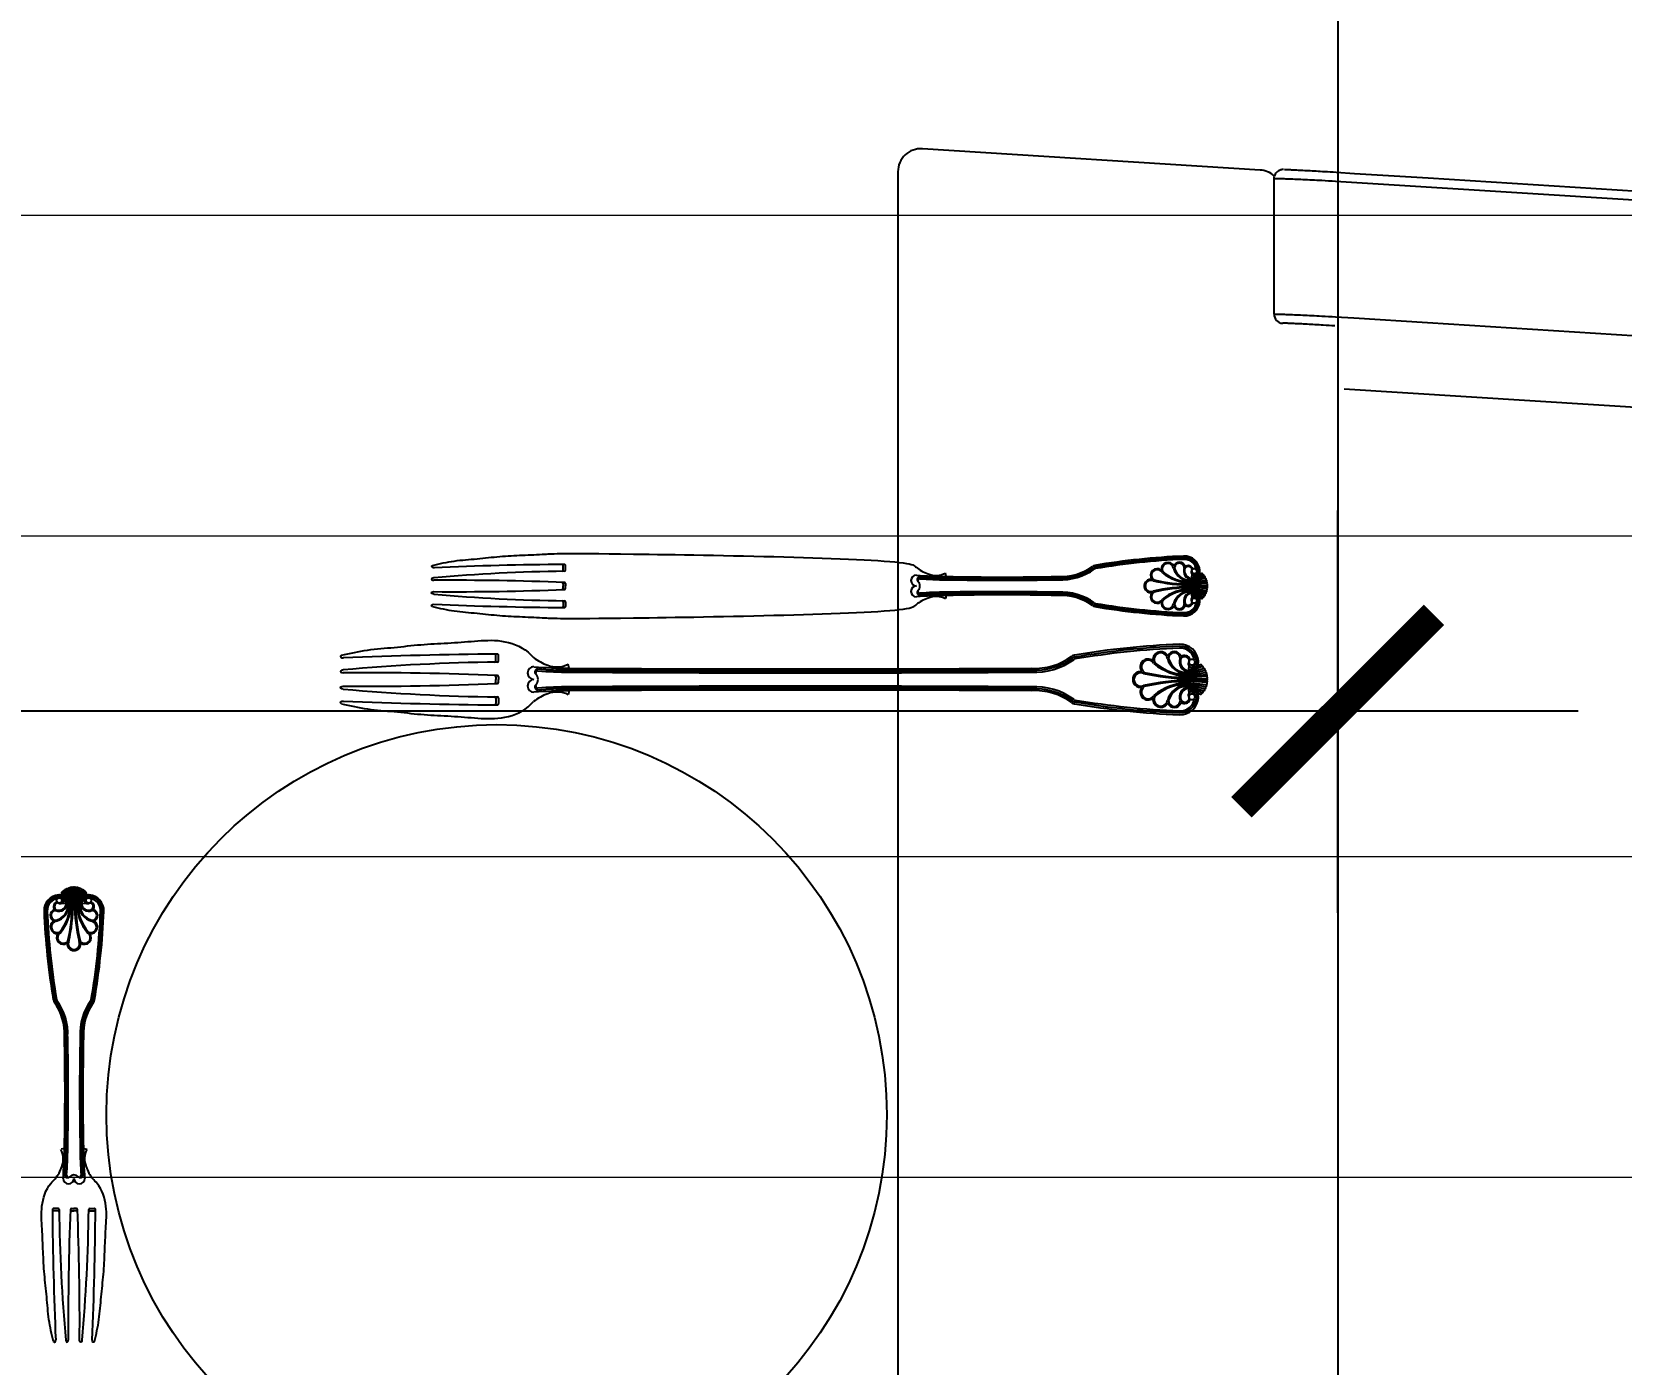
# Model space of a CAD drawing. Header units: millimetres. Extents: x -18512 to 101824, y -95768 to 52898.
# Drawn here: x 32604.5 to 33099.9, y -52510.8 to -52095.4 of the extents above; entities that cross this region are included whole.
import ezdxf

# ---------------------------------------------------------------- set-up
doc = ezdxf.new("R2010")
doc.units = ezdxf.units.MM
doc.header["$LTSCALE"] = 25
doc.header["$PDMODE"] = 3
doc.layers.get('0').update_dxf_attribs({"color": 254, "lineweight": 0})
doc.layers.get('Defpoints').update_dxf_attribs({"lineweight": 0})
doc.layers.add('1547 I-StB-p-00-GA$0$WD-FURNITURE', color=1, linetype='Continuous')
doc.layers.add('1547 I-StB-p-00-GA$0$WD-FURNITURE-DETAIL', color=126, linetype='Continuous')
doc.layers.add('I-WALL', color=2, linetype='Continuous', lineweight=9)
doc.layers.add('wood flooring', color=8, linetype='Continuous', lineweight=13)
doc.styles.add('FW_Calibri', font='calibri.ttf')
doc.dimstyles.new('1-50', dxfattribs={"dimscale": 50, "dimtxt": 2, "dimasz": 1.2, "dimexe": 1.25, "dimexo": 0.625, "dimtad": 1, "dimdec": 0, "dimtxsty": 'FW_Calibri', "dimblk": 'ARCHTICK', "dimcen": 2.5, "dimdle": 1.5, "dimadec": 0, "dimazin": 0, "dimtfac": 1, "dimtdec": 0, "dimtmove": 0, "dimatfit": 3, "dimfxl": 6, "dimfxlon": 1, "dimarcsym": 0})

# ---------------------------------------------------------------- blocks, each defined once
blk = doc.blocks.new('1547 I-StB-p-00-GA$0$chair')
at = {"layer": '1547 I-StB-p-00-GA$0$WD-FURNITURE'}
for p, q in [((-263.74, 74.61), (-278.03, -151.87)), ((-306.84, -178.79), (-358.89, -178.79)), ((-353.42, -179.16), (-353.42, -178.79)), ((-319.26, -179.16), (-319.26, -178.79)), ((-362.26, -184.13), (-370.44, -313.99)), ((-361.61, -323.4), (363.64, -323.39))]:
    blk.add_line(p, q, dxfattribs=at)
at = {"layer": '1547 I-StB-p-00-GA$0$WD-FURNITURE', "flags": 128}
for points in [[(-361.42, -154.95), (-360.98, -147.89), (-359.2, -119.61), (-352.06, -6.5), (-340.32, 179.79)], [(-336.77, 179.79), (-337.21, 172.72), (-339, 144.45), (-346.13, 31.34), (-357.89, -155.18)], [(-305.84, -155.18), (-305.39, -148.11), (-303.61, -119.83), (-296.48, -6.73), (-284.72, 179.79)], [(-358.89, -178.79), (-359.61, -178.71), (-359.8, -178.67)]]:
    blk.add_lwpolyline(points, dxfattribs=at)
at = {"layer": '1547 I-StB-p-00-GA$0$WD-FURNITURE'}
for centre, radius, start, end in [((-306.84, -175.25), 3.54, 270.00206, 356.39575), ((-353.42, -184.69), 8.85, 137.9522, 176.39196), ((-361.61, -314.55), 8.85, 176.39196, 270.0004)]:
    blk.add_arc(centre, radius, start, end, dxfattribs=at)
for points, knots in [([(-362.44, -174.8), (-362.45, -174.78), (-362.46, -174.68), (-362.44, -173.96), (-362.4, -172.6), (-362.32, -170.72), (-362.2, -168.39), (-362.06, -165.68), (-361.89, -162.66), (-361.68, -159.08), (-361.52, -156.45), (-361.42, -154.95)], [0, 0, 0, 0, 0.025798, 0.142664, 0.25953, 0.376395, 0.493305, 0.610216, 0.727313, 0.84441, 1, 1, 1, 1]), ([(-357.89, -155.18), (-357.98, -156.94), (-358.15, -160.01), (-358.36, -164.23), (-358.53, -167.76), (-358.67, -170.97), (-358.78, -173.7), (-358.87, -175.93), (-358.91, -177.55), (-358.92, -178.59), (-358.9, -178.72), (-358.89, -178.79)], [0, 0, 0, 0, 0.142554, 0.248331, 0.357164, 0.462792, 0.571472, 0.677072, 0.785729, 0.891335, 1, 1, 1, 1]), ([(-306.84, -178.79), (-306.85, -178.72), (-306.87, -178.6), (-306.86, -177.57), (-306.82, -175.95), (-306.73, -173.74), (-306.62, -171), (-306.48, -167.82), (-306.31, -164.26), (-306.1, -160.05), (-305.93, -156.94), (-305.84, -155.18)], [0, 0, 0, 0, 0.105606, 0.214271, 0.319871, 0.428528, 0.534156, 0.642836, 0.748613, 0.857447, 1, 1, 1, 1]), ([(-302.31, -155.4), (-302.4, -156.9), (-302.56, -159.52), (-302.77, -163.11), (-302.94, -166.12), (-303.09, -168.83), (-303.2, -171.16), (-303.28, -173.04), (-303.33, -174.43), (-303.34, -175.3), (-303.32, -175.41), (-303.3, -175.47)], [0, 0, 0, 0, 0.142603, 0.249927, 0.35725, 0.464402, 0.571553, 0.678665, 0.785775, 0.892887, 1, 1, 1, 1]), ([(-362.45, -175.21), (-362.45, -175.23), (-362.45, -175.32), (-362.44, -175.5), (-362.39, -175.89), (-362.25, -176.44), (-361.95, -177.1), (-361.41, -177.78), (-360.68, -178.37), (-360.09, -178.56), (-359.79, -178.65)], [0, 0, 0, 0, 0.031894, 0.193604, 0.305661, 0.40232, 0.533496, 0.682089, 0.844817, 1, 1, 1, 1])]:
    blk.add_open_spline(points, degree=3, knots=knots, dxfattribs=at)
blk = doc.blocks.new('_ArchTick')
at = {"color": 0, "linetype": 'ByBlock', "const_width": 0.15}
blk.add_lwpolyline([(-0.5, -0.5), (0.5, 0.5)], dxfattribs=at)
blk = doc.blocks.new('*D438')
at = {"layer": 'Defpoints', "color": 0, "transparency": 16777216}
for p in [(33011.55, -52307.13), (31811.55, -52401.28), (33011.55, -52401.28)]:
    blk.add_point(p, dxfattribs=at)
at = {"layer": 'I-WALL', "color": 0, "lineweight": -2, "transparency": 16777216}
for p, q in [((31811.55, -52370.03), (31811.55, -52244.63)), ((33011.55, -52370.03), (33011.55, -52244.63)), ((31736.55, -52307.13), (32230.03, -52307.13)), ((33086.55, -52307.13), (32593.07, -52307.13))]:
    blk.add_line(p, q, dxfattribs=at)
at = {"layer": 'I-WALL', "color": 0, "lineweight": -2, "transparency": 16777216, "xscale": 59.99999999999995, "yscale": 59.99999999999995, "zscale": 59.99999999999995, "rotation": 180}
blk.add_blockref('_ArchTick', (31811.55, -52307.13), dxfattribs=at)
at = {"layer": 'I-WALL', "color": 0, "lineweight": -2, "transparency": 16777216, "xscale": 59.99999999999995, "yscale": 59.99999999999995, "zscale": 59.99999999999995}
blk.add_blockref('_ArchTick', (33011.55, -52307.13), dxfattribs=at)
at = {"layer": 'I-WALL', "color": 0, "transparency": 16777216, "insert": (32411.55, -52307.13), "char_height": 100, "attachment_point": 5, "style": 'FW_Calibri'}
blk.add_mtext('1200', dxfattribs=at)

msp = doc.modelspace()

# ---------------------------------------------------------------- hatches: boundary and pattern name
at = {"layer": 'wood flooring'}
h = msp.add_hatch(dxfattribs=at)
h.set_pattern_fill('_USER', color=256, scale=100, pattern_type=0)
h.set_pattern_definition([(360, (338285.01, 171947.46), (-2e-14, 100), [])])
h.paths.add_polyline_path([(33755.49, -49171.88), (31012.89, -49171.88), (31012.89, -49811.47), (31012.89, -62446.88), (32698.09, -62446.88), (32698.09, -63146.88), (33808.09, -63146.88)])

# ---------------------------------------------------------------- linework, layer by layer
at = {"layer": '1547 I-StB-p-00-GA$0$WD-FURNITURE'}
msp.add_lwpolyline([(31892.63, -50068.12), (32930.47, -50068.12, -0.414214), (33011.55, -50149.21), (33011.55, -53487.04, -0.414214), (32930.47, -53568.12), (31892.63, -53568.12, -0.414214), (31811.55, -53487.04), (31811.55, -50149.21, -0.414214)], format="xyb", close=True, dxfattribs=at)
at = {"layer": '1547 I-StB-p-00-GA$0$WD-FURNITURE-DETAIL'}
for p, q in [((32770.15, -52263.19), (32770.15, -52261.77)), ((32770.86, -52263.19), (32770.86, -52261.77)), ((32770.15, -52267.41), (32770.15, -52268.14)), ((32770.86, -52267.41), (32770.86, -52268.14)), ((32889.53, -52265.17), (32889.28, -52264.1)), ((32970.7, -52267.36), (32965.83, -52267.67)), ((32965.84, -52267.04), (32970.4, -52266.28)), ((32965.84, -52267.36), (32970.58, -52266.82)), ((32965.86, -52266.73), (32970.14, -52265.74)), ((32965.88, -52266.42), (32969.81, -52265.23)), ((32965.9, -52266.11), (32969.41, -52264.75)), ((32965.93, -52265.8), (32968.96, -52264.33)), ((32966.03, -52264.85), (32966.42, -52264.85)), ((32770.15, -52268.86), (32770.15, -52268.14)), ((32770.86, -52268.86), (32770.86, -52268.14)), ((32889.53, -52271.1), (32889.28, -52272.17)), ((32965.83, -52267.98), (32970.75, -52267.88)), ((32965.83, -52268.29), (32970.75, -52268.39)), ((32970.7, -52268.92), (32965.83, -52268.61)), ((32965.84, -52268.92), (32970.58, -52269.45)), ((32965.84, -52269.23), (32970.4, -52270)), ((32965.86, -52269.54), (32970.14, -52270.53)), ((32965.88, -52269.86), (32969.81, -52271.04)), ((32965.9, -52270.16), (32969.41, -52271.52)), ((32965.93, -52270.47), (32968.96, -52271.95)), ((32770.15, -52273.08), (32770.15, -52274.5)), ((32770.86, -52273.08), (32770.86, -52274.5)), ((32749.15, -52291.45), (32749.15, -52289.78)), ((32749.98, -52291.45), (32749.98, -52289.78)), ((32772.01, -52293.79), (32771.71, -52292.53)), ((32749.15, -52296.44), (32749.15, -52297.29)), ((32749.15, -52298.14), (32749.15, -52297.29)), ((32749.98, -52296.44), (32749.98, -52297.29)), ((32749.98, -52298.14), (32749.98, -52297.29)), ((32970.64, -52296.37), (32964.9, -52296.74)), ((32964.9, -52297.11), (32970.71, -52296.99)), ((32964.9, -52297.48), (32970.71, -52297.59)), ((32964.91, -52296.37), (32970.5, -52295.74)), ((32964.92, -52296), (32970.28, -52295.1)), ((32964.93, -52295.63), (32969.98, -52294.47)), ((32964.95, -52295.26), (32969.59, -52293.86)), ((32964.98, -52294.9), (32969.12, -52293.29)), ((32965.01, -52294.53), (32968.59, -52292.79)), ((32965.14, -52293.42), (32965.59, -52293.42)), ((32772.01, -52300.79), (32771.71, -52302.05)), ((32970.64, -52298.21), (32964.9, -52297.84)), ((32964.91, -52298.21), (32970.5, -52298.85)), ((32964.92, -52298.58), (32970.28, -52299.48)), ((32964.93, -52298.95), (32969.98, -52300.11)), ((32964.95, -52299.32), (32969.59, -52300.72)), ((32964.98, -52299.68), (32969.12, -52301.29)), ((32965.01, -52300.05), (32968.59, -52301.79)), ((32749.15, -52303.13), (32749.15, -52304.8)), ((32749.98, -52303.13), (32749.98, -52304.8)), ((32615.29, -52367.13), (32613.82, -52364.1)), ((32615.61, -52367.15), (32614.24, -52363.64)), ((32614.35, -52367.02), (32614.35, -52366.64)), ((32615.91, -52367.18), (32614.72, -52363.24)), ((32616.22, -52367.19), (32615.24, -52362.91)), ((32616.54, -52367.21), (32615.77, -52362.66)), ((32616.85, -52367.22), (32616.31, -52362.47)), ((32616.85, -52362.36), (32617.16, -52367.22)), ((32617.47, -52367.22), (32617.37, -52362.3)), ((32617.79, -52367.22), (32617.89, -52362.3)), ((32618.41, -52362.36), (32618.1, -52367.22)), ((32618.41, -52367.22), (32618.95, -52362.47)), ((32618.72, -52367.21), (32619.49, -52362.66)), ((32619.04, -52367.19), (32620.02, -52362.91)), ((32619.35, -52367.18), (32620.54, -52363.24)), ((32619.65, -52367.15), (32621.02, -52363.64)), ((32619.97, -52367.13), (32621.44, -52364.1)), ((32614.67, -52443.52), (32613.6, -52443.77)), ((32620.59, -52443.52), (32621.67, -52443.77)), ((32612.68, -52462.19), (32611.27, -52462.19)), ((32612.68, -52462.9), (32611.27, -52462.9)), ((32616.91, -52462.19), (32617.63, -52462.19)), ((32616.91, -52462.9), (32617.63, -52462.9)), ((32618.35, -52462.19), (32617.63, -52462.19)), ((32618.35, -52462.9), (32617.63, -52462.9)), ((32622.58, -52462.19), (32623.99, -52462.19)), ((32622.58, -52462.9), (32623.99, -52462.9))]:
    msp.add_line(p, q, dxfattribs=at)
for centre, radius in [((32966.84, -52263.54), 0.807), ((32966.84, -52272.73), 0.807), ((32966.09, -52291.87), 0.952), ((32966.09, -52302.71), 0.952), ((32749.39, -52432.99), 121.62), ((32613.03, -52366.21), 0.807), ((32622.23, -52366.21), 0.807)]:
    msp.add_circle(centre, radius, dxfattribs=at)
for centre, radius, start, end in [((32780.07, -53445.37), 1183.99, 90.46292, 92.43208), ((32769.81, -52261.77), 0.344, 359.3186, 92.1638), ((32770.5, -52261.77), 0.354, 0, 90.5226), ((32887.74, -52252.78), 12.19, 231.3201, 251.4767), ((32925.35, -52248.61), 17.6, 266.7828, 306.0807), ((32925.35, -52248.61), 17.1, 266.7828, 306.0807), ((32925.35, -52248.61), 16.59, 266.7828, 306.0807), ((32936.12, -52263.39), 1.69, 99.6075, 126.0807), ((32936.12, -52263.39), 1.19, 99.6075, 126.0807), ((32936.12, -52263.39), 0.678, 99.6075, 126.0807), ((32972.45, -52478.02), 219.38, 92.3287, 99.6075), ((32972.45, -52478.02), 219.38, 92.3287, 99.6075), ((32972.45, -52478.02), 218.87, 92.3287, 99.6075), ((32972.45, -52478.02), 218.36, 92.3287, 99.6075), ((32955.28, -52264.82), 2.08, 52.4008, 217.1014), ((32958.62, -52262.88), 2.08, 26.7327, 187.7375), ((32958.62, -52262.88), 1.77, 9.4408, 208.3667), ((32965.83, -52261.06), 5.67, 195.7123, 270.2899), ((32962.2, -52262.56), 1.82, 14.7229, 160.476), ((32962.2, -52262.56), 1.51, 0.441, 181.2158), ((32965.83, -52261.05), 5.37, 196.6588, 270.4563), ((32963.73, -52263.71), 4.9, 4.3291, 92.1871), ((32966.18, -52263.49), 2.64, 159.001, 263.9593), ((32963.73, -52263.69), 4.36, 4.0194, 92.3201), ((32963.73, -52263.69), 3.85, 7.7931, 92.3201), ((32966.23, -52263.4), 2.42, 161.025, 262.7237), ((32964.53, -52262.85), 0.637, 127.3656, 158.0771), ((32964.91, -52263.41), 1.62, 20.2859, 125.5944), ((32964.91, -52263.41), 1.31, 14.6867, 125.5944), ((32967.1, -52263.85), 1.21, 123.9169, 301.3825), ((32775.9, -52767.59), 504.08, 90.613, 95.2447), ((32735.99, -53099.37), 833.02, 87.62469, 90.42439), ((32769.78, -52263.18), 0.368, 272.9546, 359.0812), ((32769.74, -52267.44), 0.413, 3.2459, 79.6012), ((32770.5, -52263.19), 0.354, 270.7284, 0), ((32770.5, -52267.41), 0.354, 0, 87.5471), ((32880.21, -52266.44), 1.69, 90, 270), ((32889.65, -52159.88), 105.29, 264.859, 269.9359), ((32881.26, -52266.16), 0.817, 91.4824, 224.4558), ((32881.29, -52266.5), 0.645, 94.0293, 203.5908), ((32879.49, -52268.11), 1.82, 359.2391, 49.2146), ((32889.65, -52159.88), 105.8, 265.4438, 269.9359), ((32889.65, -52159.88), 106.31, 265.4699, 269.9359), ((32886.31, -52258.45), 6.38, 247.4404, 297.6869), ((32906.98, -51430.86), 835.51, 268.80214, 271.19786), ((32906.98, -51430.85), 835.01, 268.80205, 271.19795), ((32906.98, -51430.84), 834.52, 268.80197, 271.19803), ((32953.32, -52268.14), 2.08, 81.7647, 270), ((32953.32, -52268.14), 2.08, 90, 278.2353), ((32953.32, -52268.14), 1.77, 65.4306, 270), ((32953.32, -52268.14), 1.77, 90, 294.5694), ((32955.28, -52264.82), 1.77, 30.0692, 233.7864), ((32967.54, -52205.79), 62.21, 257.4829, 268.4226), ((32967.58, -52205.45), 62.24, 257.6233, 268.3916), ((32966.47, -52252.11), 15.26, 230.7621, 267.6236), ((32966.47, -52252.09), 14.96, 231.027, 267.5892), ((32988.63, -52267.89), 22.8, 171.4617, 180.6145), ((32967.09, -52263.44), 1.06, 185.2135, 290.9162), ((32966.85, -52263.37), 1.23, 300.1422, 359.6733), ((32966.85, -52263.37), 1.75, 300.1422, 11.3169), ((32965.83, -52268.14), 4.93, 50.6522, 57.2798), ((32969.18, -52264.54), 0.312, 317.0286, 137.0286), ((32969.61, -52264.99), 0.312, 309.7805, 129.7805), ((32969.97, -52265.49), 0.305, 302.6037, 122.6037), ((32970.27, -52266.01), 0.296, 295.6051, 115.6051), ((32970.49, -52266.55), 0.286, 288.8358, 108.8358), ((32970.64, -52267.09), 0.275, 282.3176, 102.3176), ((32970.72, -52267.62), 0.264, 276.0524, 96.0524), ((32735.99, -51436.91), 833.02, 269.57561, 272.37531), ((32775.9, -51768.68), 504.08, 264.7553, 269.387), ((32769.78, -52273.09), 0.368, 0.9188, 87.0454), ((32769.74, -52268.84), 0.413, 280.3988, 356.7541), ((32770.5, -52273.08), 0.354, 0, 89.2716), ((32770.5, -52268.86), 0.354, 272.4529, 0), ((32880.21, -52269.83), 1.69, 90, 270), ((32887.74, -52283.49), 12.19, 108.5233, 128.6799), ((32889.65, -52376.39), 105.29, 90.0641, 95.141), ((32881.26, -52270.11), 0.817, 135.5442, 268.5176), ((32881.29, -52269.77), 0.645, 156.4092, 265.9707), ((32879.49, -52268.16), 1.82, 310.7854, 0.7609), ((32879.49, -52268.16), 1.82, 310.7854, 0.7609), ((32889.65, -52376.39), 105.8, 90.0641, 94.5562), ((32889.65, -52376.39), 106.31, 90.0641, 94.5301), ((32889.65, -52376.39), 106.31, 90.0641, 94.5301), ((32886.31, -52277.82), 6.38, 62.3131, 112.5596), ((32906.89, -53105.42), 835.51, 88.79592, 91.19165), ((32906.89, -53105.43), 835.01, 88.79584, 91.19174), ((32906.89, -53105.44), 834.52, 88.79575, 91.19182), ((32925.35, -52287.66), 17.6, 53.9193, 93.2172), ((32925.35, -52287.66), 17.1, 53.9193, 93.2172), ((32925.35, -52287.66), 16.59, 53.9193, 93.2172), ((32955.28, -52271.46), 2.08, 142.8986, 307.5992), ((32955.28, -52271.46), 1.77, 126.2136, 329.9308), ((32967.54, -52330.49), 62.22, 91.5779, 102.5166), ((32967.58, -52330.82), 62.24, 91.6084, 102.3767), ((32966.47, -52284.16), 15.26, 92.3952, 129.2379), ((32958.62, -52273.39), 1.77, 151.6333, 350.5592), ((32958.62, -52273.39), 1.77, 151.6333, 350.5592), ((32966.47, -52284.18), 14.96, 92.4664, 128.973), ((32965.83, -52275.22), 5.67, 89.9965, 164.2877), ((32965.83, -52275.22), 5.37, 90.0399, 163.3412), ((32966.16, -52272.78), 2.63, 95.8006, 201.1079), ((32966.16, -52272.78), 2.31, 95.8076, 201.9904), ((32988.63, -52268.38), 22.8, 179.3855, 188.5383), ((32967.1, -52272.42), 1.21, 58.6175, 236.0831), ((32967.09, -52272.83), 1.06, 69.0838, 174.7865), ((32966.85, -52272.9), 1.23, 348.2244, 59.8578), ((32966.85, -52272.9), 1.75, 348.6831, 59.8578), ((32965.83, -52268.14), 4.93, 302.7202, 309.3478), ((32969.18, -52271.74), 0.312, 222.9714, 42.9714), ((32969.61, -52271.28), 0.312, 230.2195, 50.2195), ((32969.97, -52270.79), 0.305, 237.3963, 57.3963), ((32970.27, -52270.26), 0.296, 244.3949, 64.3949), ((32970.49, -52269.73), 0.286, 251.1642, 71.1642), ((32970.64, -52269.19), 0.275, 257.6824, 77.6824), ((32970.72, -52268.66), 0.264, 263.9476, 83.9476), ((32970.75, -52268.14), 0.256, 267.6708, 92.3292), ((32780.07, -51090.91), 1183.99, 267.56792, 269.53708), ((32769.81, -52274.5), 0.344, 267.8362, 0.6814), ((32770.5, -52274.5), 0.354, 269.4774, 0), ((32936.12, -52272.89), 1.69, 233.9193, 260.3925), ((32936.12, -52272.89), 1.19, 233.9193, 260.3925), ((32936.12, -52272.89), 0.678, 233.9193, 260.3925), ((32972.45, -52058.26), 219.38, 260.3925, 267.6713), ((32972.45, -52058.26), 219.38, 260.3925, 267.6713), ((32972.45, -52058.26), 218.87, 260.3925, 267.6713), ((32972.45, -52058.26), 218.36, 260.3925, 267.6713), ((32958.62, -52273.39), 2.08, 172.2625, 333.2673), ((32958.62, -52273.39), 2.08, 172.2625, 333.2673), ((32962.2, -52273.72), 1.82, 199.524, 345.2771), ((32962.2, -52273.72), 1.82, 199.524, 345.2771), ((32962.2, -52273.72), 1.51, 178.7842, 359.559), ((32962.2, -52273.72), 1.51, 178.7842, 359.559), ((32963.73, -52272.56), 4.9, 267.8129, 355.6709), ((32963.73, -52272.59), 4.36, 267.6799, 355.9806), ((32963.73, -52272.59), 3.85, 267.6799, 352.2069), ((32964.53, -52273.42), 0.637, 201.9229, 232.6344), ((32964.91, -52272.87), 1.62, 234.4056, 339.7141), ((32964.91, -52272.87), 1.62, 234.4056, 339.7141), ((32965, -52272.95), 1.2, 215.5853, 347.9352), ((32964.91, -52272.87), 1.31, 234.4056, 345.3133), ((32972.71, -52544.9), 258.82, 92.3287, 99.6075), ((32972.71, -52544.9), 258.82, 92.3287, 99.6075), ((32972.71, -52544.9), 258.22, 92.3287, 99.6075), ((32972.71, -52544.9), 257.62, 92.3287, 99.6075), ((32962.42, -52292.07), 5.78, 4.3291, 92.1871), ((32962.43, -52292.04), 5.15, 4.0194, 92.3201), ((32962.43, -52292.04), 4.55, 7.7931, 92.3201), ((32760.85, -53686.16), 1396.84, 90.46293, 92.43208), ((32755.93, -52886.53), 594.7, 90.61301, 95.24467), ((32748.74, -52289.78), 0.406, 359.3186, 92.1638), ((32748.71, -52291.45), 0.434, 272.9546, 359.0812), ((32749.57, -52289.78), 0.417, 0, 90.5226), ((32749.57, -52291.45), 0.417, 270.7284, 0), ((32769.9, -52279.18), 14.39, 231.3201, 251.4767), ((32768.22, -52285.86), 7.53, 247.4404, 297.6869), ((32917.15, -52274.25), 20.77, 266.7828, 306.0807), ((32917.15, -52274.25), 20.17, 266.7828, 306.0807), ((32917.15, -52274.25), 19.57, 266.7828, 306.0807), ((32929.85, -52291.69), 2, 99.6075, 126.0807), ((32929.85, -52291.69), 1.4, 99.6075, 126.0807), ((32929.85, -52291.69), 0.799, 99.6075, 126.0807), ((32952.46, -52293.37), 2.46, 52.4008, 217.1014), ((32952.46, -52293.37), 2.09, 30.0692, 233.7864), ((32956.39, -52291.09), 2.46, 26.7327, 187.7375), ((32965.65, -52278.38), 18, 230.7621, 267.6236), ((32956.39, -52291.09), 2.09, 9.4408, 208.3667), ((32965.66, -52278.36), 17.66, 231.027, 267.5892), ((32964.9, -52288.94), 6.69, 195.7123, 270.2899), ((32960.62, -52290.71), 2.15, 14.7229, 160.476), ((32960.62, -52290.71), 1.78, 0.441, 181.2158), ((32964.9, -52288.93), 6.33, 196.6588, 270.4563), ((32965.31, -52291.81), 3.11, 159.001, 263.9593), ((32965.37, -52291.7), 2.85, 161.025, 262.7237), ((32963.37, -52291.06), 0.751, 127.3656, 158.0771), ((32963.81, -52291.71), 1.91, 20.2859, 125.5944), ((32963.81, -52291.71), 1.54, 14.6867, 125.5944), ((32966.4, -52292.24), 1.43, 123.9169, 301.3825), ((32966.39, -52291.75), 1.26, 185.2135, 290.9162), ((32966.11, -52291.67), 1.45, 300.1422, 359.6733), ((32966.11, -52291.67), 2.07, 300.1422, 11.3169), ((32964.9, -52297.29), 5.81, 50.6522, 57.2798), ((32708.85, -53277.96), 982.78, 87.62469, 90.42439), ((32748.66, -52296.47), 0.487, 3.246, 79.6012), ((32749.57, -52296.44), 0.417, 0, 87.5471), ((32761.02, -52295.29), 2, 90, 270), ((32761.02, -52299.29), 2, 90, 270), ((32772.15, -52169.58), 124.22, 264.859, 269.9359), ((32762.26, -52294.96), 0.964, 91.4824, 224.4558), ((32762.3, -52295.36), 0.76, 94.0293, 203.5908), ((32760.17, -52297.26), 2.15, 359.2391, 49.2146), ((32760.17, -52297.32), 2.15, 310.7854, 0.7609), ((32760.17, -52297.32), 2.15, 310.7854, 0.7609), ((32772.15, -52169.58), 124.82, 265.4438, 269.9359), ((32772.15, -52169.58), 125.42, 265.4699, 269.9359), ((32844.03, -40248.69), 12046.52, 269.657354, 270.342647), ((32844.03, -40246.21), 12048.4, 269.657459, 270.342541), ((32844.03, -40243.73), 12050.28, 269.657564, 270.342436), ((32950.14, -52297.29), 2.46, 81.7647, 270), ((32950.14, -52297.29), 2.46, 90, 278.2353), ((32950.14, -52297.29), 2.09, 65.4306, 270), ((32950.14, -52297.29), 2.09, 90, 294.5694), ((32966.92, -52223.73), 73.4, 257.4829, 268.4226), ((32966.92, -52370.85), 73.41, 91.5779, 102.5166), ((32966.96, -52223.34), 73.43, 257.6233, 268.3916), ((32991.79, -52297), 26.9, 171.4617, 180.6145), ((32991.79, -52297.58), 26.9, 179.3855, 188.5383), ((32968.86, -52293.04), 0.368, 317.0286, 137.0286), ((32969.36, -52293.58), 0.368, 309.7805, 129.7805), ((32969.79, -52294.16), 0.36, 302.6037, 122.6037), ((32970.13, -52294.78), 0.35, 295.6051, 115.6051), ((32970.39, -52295.42), 0.337, 288.8358, 108.8358), ((32970.57, -52296.05), 0.324, 282.3176, 102.3176), ((32970.67, -52296.68), 0.311, 276.0524, 96.0524), ((32970.71, -52297.29), 0.303, 267.6708, 92.3292), ((32708.85, -51316.62), 982.78, 269.57561, 272.37531), ((32755.93, -51708.05), 594.7, 264.75533, 269.38699), ((32748.66, -52298.12), 0.487, 280.3988, 356.7541), ((32749.57, -52298.14), 0.417, 272.4529, 0), ((32769.9, -52315.41), 14.39, 108.5233, 128.6799), ((32772.15, -52425.01), 124.22, 90.0641, 95.141), ((32762.26, -52299.62), 0.964, 135.5442, 268.5176), ((32762.3, -52299.22), 0.76, 156.4092, 265.9707), ((32772.15, -52425.01), 124.82, 90.0641, 94.5562), ((32772.15, -52425.01), 125.42, 90.0641, 94.5301), ((32772.15, -52425.01), 125.42, 90.0641, 94.5301), ((32768.22, -52308.72), 7.53, 62.3131, 112.5596), ((32843.66, -64345.9), 12046.52, 89.655577, 90.340869), ((32843.66, -64348.37), 12048.4, 89.655682, 90.340765), ((32843.66, -64350.86), 12050.28, 89.655788, 90.34066), ((32917.15, -52320.33), 20.77, 53.9193, 93.2172), ((32917.15, -52320.33), 20.17, 53.9193, 93.2172), ((32917.15, -52320.33), 19.57, 53.9193, 93.2172), ((32952.46, -52301.21), 2.46, 142.8986, 307.5992), ((32952.46, -52301.21), 2.09, 126.2136, 329.9308), ((32966.96, -52371.24), 73.43, 91.6084, 102.3767), ((32965.65, -52316.2), 18, 92.3952, 129.2379), ((32956.39, -52303.49), 2.09, 151.6333, 350.5592), ((32956.39, -52303.49), 2.09, 151.6333, 350.5592), ((32965.66, -52316.22), 17.66, 92.4664, 128.973), ((32964.9, -52305.64), 6.69, 89.9965, 164.2877), ((32964.9, -52305.65), 6.33, 90.0399, 163.3412), ((32965.29, -52302.77), 3.1, 95.8006, 201.1079), ((32965.29, -52302.77), 2.73, 95.8076, 201.9904), ((32966.4, -52302.34), 1.43, 58.6175, 236.0831), ((32966.39, -52302.83), 1.26, 69.0838, 174.7865), ((32966.11, -52302.91), 1.45, 348.2244, 59.8578), ((32966.11, -52302.91), 2.07, 348.6831, 59.8578), ((32964.9, -52297.29), 5.81, 302.7202, 309.3478), ((32968.86, -52301.54), 0.368, 222.9714, 42.9714), ((32969.36, -52301), 0.368, 230.2195, 50.2195), ((32969.79, -52300.42), 0.36, 237.3963, 57.3963), ((32970.13, -52299.8), 0.35, 244.3949, 64.3949), ((32970.39, -52299.16), 0.337, 251.1642, 71.1642), ((32970.57, -52298.53), 0.324, 257.6824, 77.6824), ((32970.67, -52297.9), 0.311, 263.9476, 83.9476), ((32760.85, -50908.43), 1396.84, 267.56793, 269.53708), ((32748.74, -52304.8), 0.406, 267.8362, 0.6814), ((32748.71, -52303.14), 0.434, 0.9188, 87.0454), ((32749.57, -52304.8), 0.417, 269.4774, 0), ((32749.57, -52303.13), 0.417, 0, 89.2716), ((32929.85, -52302.9), 2, 233.9193, 260.3925), ((32929.85, -52302.9), 1.4, 233.9193, 260.3925), ((32929.85, -52302.9), 0.799, 233.9193, 260.3925), ((32972.71, -52049.68), 258.82, 260.3925, 267.6713), ((32972.71, -52049.68), 258.82, 260.3925, 267.6713), ((32972.71, -52049.68), 258.22, 260.3925, 267.6713), ((32972.71, -52049.68), 257.62, 260.3925, 267.6713), ((32956.39, -52303.49), 2.46, 172.2625, 333.2673), ((32956.39, -52303.49), 2.46, 172.2625, 333.2673), ((32960.62, -52303.88), 2.15, 199.524, 345.2771), ((32960.62, -52303.88), 2.15, 199.524, 345.2771), ((32960.62, -52303.88), 1.78, 178.7842, 359.559), ((32960.62, -52303.88), 1.78, 178.7842, 359.559), ((32962.42, -52302.51), 5.78, 267.8129, 355.6709), ((32962.43, -52302.54), 5.15, 267.6799, 355.9806), ((32962.43, -52302.54), 4.55, 267.6799, 352.2069), ((32963.37, -52303.52), 0.751, 201.9229, 232.6344), ((32963.81, -52302.87), 1.91, 234.4056, 339.7141), ((32963.81, -52302.87), 1.91, 234.4056, 339.7141), ((32963.91, -52302.96), 1.42, 215.5853, 347.9352), ((32963.81, -52302.87), 1.54, 234.4056, 345.3133), ((32613.21, -52369.33), 4.9, 94.3291, 182.1871), ((32613.18, -52369.32), 4.36, 94.0194, 182.3201), ((32613.18, -52369.32), 3.85, 97.7931, 182.3201), ((32612.9, -52368.14), 1.62, 110.2859, 215.5944), ((32612.9, -52368.14), 1.31, 104.6867, 215.5944), ((32613.35, -52365.95), 1.21, 213.9169, 31.3825), ((32612.87, -52366.2), 1.75, 30.1422, 101.3169), ((32612.87, -52366.2), 1.23, 30.1422, 89.6733), ((32612.94, -52365.96), 1.06, 275.2135, 20.9162), ((32617.63, -52367.22), 4.93, 140.6522, 147.2798), ((32614.03, -52363.87), 0.312, 47.0286, 227.0286), ((32614.48, -52363.44), 0.312, 39.7805, 219.7805), ((32614.98, -52363.08), 0.305, 32.6037, 212.6037), ((32615.5, -52362.79), 0.296, 25.6051, 205.6051), ((32616.04, -52362.57), 0.286, 18.8358, 198.8358), ((32616.58, -52362.41), 0.275, 12.3176, 192.3176), ((32617.11, -52362.33), 0.264, 6.0524, 186.0524), ((32617.63, -52362.3), 0.256, 357.6708, 182.3292), ((32618.15, -52362.33), 0.264, 353.9476, 173.9476), ((32618.68, -52362.41), 0.275, 347.6824, 167.6824), ((32619.22, -52362.57), 0.286, 341.1642, 161.1642), ((32619.76, -52362.79), 0.296, 334.3949, 154.3949), ((32620.28, -52363.08), 0.305, 327.3963, 147.3963), ((32620.78, -52363.44), 0.312, 320.2195, 140.2195), ((32621.91, -52365.95), 1.21, 148.6175, 326.0831), ((32622.39, -52366.2), 1.75, 78.6831, 149.8578), ((32621.23, -52363.87), 0.312, 312.9714, 132.9714), ((32622.32, -52365.96), 1.06, 159.0838, 264.7865), ((32622.39, -52366.2), 1.23, 78.2244, 149.8578), ((32617.63, -52367.22), 4.93, 32.7202, 39.3478), ((32622.08, -52369.32), 4.36, 357.6799, 85.9806), ((32622.06, -52369.33), 4.9, 357.8129, 85.6709), ((32622.08, -52369.32), 3.85, 357.6799, 82.2069), ((32622.44, -52368.06), 1.2, 305.5853, 77.9352), ((32622.36, -52368.14), 1.31, 324.4056, 75.3133), ((32622.36, -52368.14), 1.62, 324.4056, 69.7141), ((32622.36, -52368.14), 1.62, 324.4056, 69.7141), ((32827.51, -52360.6), 219.38, 182.3287, 189.6075), ((32827.51, -52360.6), 219.38, 182.3287, 189.6075), ((32827.51, -52360.6), 218.87, 182.3287, 189.6075), ((32827.51, -52360.6), 218.36, 182.3287, 189.6075), ((32612.05, -52370.85), 1.82, 104.7229, 250.476), ((32612.05, -52370.85), 1.51, 90.441, 271.2158), ((32612.35, -52368.52), 0.637, 217.3656, 248.0771), ((32612.98, -52366.88), 2.64, 249.001, 353.9593), ((32610.54, -52367.22), 5.37, 286.6588, 0.4563), ((32610.55, -52367.22), 5.67, 285.7123, 0.2899), ((32612.89, -52366.82), 2.42, 251.025, 352.7237), ((32601.58, -52366.58), 14.96, 321.027, 357.5892), ((32601.6, -52366.58), 15.26, 320.7621, 357.6236), ((32617.39, -52344.43), 22.8, 261.4617, 270.6145), ((32554.95, -52365.48), 62.24, 347.6233, 358.3916), ((32555.28, -52365.51), 62.21, 347.4829, 358.4226), ((32617.87, -52344.43), 22.8, 269.3855, 278.5383), ((32679.98, -52365.51), 62.22, 181.5779, 192.5166), ((32680.32, -52365.48), 62.24, 181.6084, 192.3767), ((32633.66, -52366.58), 15.26, 182.3952, 219.2379), ((32633.68, -52366.58), 14.96, 182.4664, 218.973), ((32624.71, -52367.22), 5.67, 179.9965, 254.2877), ((32624.72, -52367.22), 5.37, 180.0399, 253.3412), ((32622.28, -52366.89), 2.63, 185.8006, 291.1079), ((32622.27, -52366.89), 2.31, 185.8076, 291.9904), ((32407.75, -52360.6), 218.36, 350.3925, 357.6713), ((32622.91, -52368.52), 0.637, 291.9229, 322.6344), ((32623.21, -52370.85), 1.51, 268.7842, 89.559), ((32623.21, -52370.85), 1.51, 268.7842, 89.559), ((32407.75, -52360.6), 218.87, 350.3925, 357.6713), ((32623.21, -52370.85), 1.82, 289.524, 75.2771), ((32623.21, -52370.85), 1.82, 289.524, 75.2771), ((32407.75, -52360.6), 219.38, 350.3925, 357.6713), ((32407.75, -52360.6), 219.38, 350.3925, 357.6713), ((32612.38, -52374.43), 2.08, 116.7327, 277.7375), ((32612.38, -52374.43), 1.77, 99.4408, 298.3667), ((32614.31, -52377.77), 2.08, 142.4008, 307.1014), ((32614.31, -52377.77), 1.77, 120.0692, 323.7864), ((32620.95, -52377.77), 1.77, 216.2136, 59.9308), ((32620.95, -52377.77), 2.08, 232.8986, 37.5992), ((32622.88, -52374.43), 1.77, 241.6333, 80.5592), ((32622.88, -52374.43), 1.77, 241.6333, 80.5592), ((32622.88, -52374.43), 2.08, 262.2625, 63.2673), ((32622.88, -52374.43), 2.08, 262.2625, 63.2673), ((32617.63, -52379.73), 2.08, 171.7647, 0), ((32617.63, -52379.73), 2.08, 180, 8.2353), ((32617.63, -52379.73), 1.77, 155.4306, 0), ((32617.63, -52379.73), 1.77, 180, 24.5694), ((32612.88, -52396.93), 1.69, 189.6075, 216.0807), ((32598.1, -52407.7), 16.59, 356.7828, 36.0807), ((32612.88, -52396.93), 1.19, 189.6075, 216.0807), ((32598.1, -52407.7), 17.1, 356.7828, 36.0807), ((32612.88, -52396.93), 0.678, 189.6075, 216.0807), ((32598.1, -52407.7), 17.6, 356.7828, 36.0807), ((32637.16, -52407.7), 17.6, 143.9193, 183.2172), ((32637.16, -52407.7), 17.1, 143.9193, 183.2172), ((32637.16, -52407.7), 16.59, 143.9193, 183.2172), ((32622.38, -52396.93), 0.678, 323.9193, 350.3925), ((32622.38, -52396.93), 1.19, 323.9193, 350.3925), ((32622.38, -52396.93), 1.69, 323.9193, 350.3925), ((31780.33, -52426.08), 834.52, 358.80197, 1.19803), ((31780.34, -52426.08), 835.01, 358.80205, 1.19795), ((31780.35, -52426.08), 835.51, 358.80214, 1.19786), ((33454.91, -52426.17), 835.51, 178.79592, 181.19165), ((33454.92, -52426.17), 835.01, 178.79584, 181.19174), ((33454.93, -52426.17), 834.52, 178.79575, 181.19182), ((32607.94, -52446.74), 6.38, 337.4404, 27.6869), ((32509.38, -52443.41), 105.29, 354.859, 359.9359), ((32509.38, -52443.41), 105.8, 355.4438, 359.9359), ((32509.38, -52443.41), 106.31, 355.4699, 359.9359), ((32725.88, -52443.41), 106.31, 180.0641, 184.5301), ((32725.88, -52443.41), 106.31, 180.0641, 184.5301), ((32725.88, -52443.41), 105.8, 180.0641, 184.5562), ((32725.88, -52443.41), 105.29, 180.0641, 185.141), ((32627.32, -52446.74), 6.38, 152.3131, 202.5596), ((32602.28, -52445.32), 12.19, 321.3201, 341.4767), ((32632.99, -52445.32), 12.19, 198.5233, 218.6799), ((32615.94, -52452.84), 1.69, 180, 0), ((32615.66, -52451.79), 0.817, 181.4824, 314.4558), ((32615.99, -52451.76), 0.645, 184.0293, 293.5908), ((32617.61, -52453.56), 1.82, 89.2391, 139.2146), ((32617.65, -52453.56), 1.82, 40.7854, 90.7609), ((32617.65, -52453.56), 1.82, 40.7854, 90.7609), ((32619.32, -52452.84), 1.69, 180, 0), ((32619.27, -52451.76), 0.645, 246.4092, 355.9707), ((32619.6, -52451.79), 0.817, 225.5442, 358.5176), ((32611.27, -52462.55), 0.354, 90, 180.5226), ((33794.86, -52452.99), 1183.99, 180.46292, 182.43208), ((32611.26, -52463.25), 0.344, 89.3186, 182.1638), ((32612.68, -52462.55), 0.354, 0.7284, 90), ((32612.68, -52463.27), 0.368, 2.9546, 89.0812), ((33117.08, -52457.15), 504.08, 180.613, 185.2447), ((33448.86, -52497.06), 833.02, 177.62469, 180.42439), ((32616.93, -52463.31), 0.413, 93.2459, 169.6012), ((32616.91, -52462.55), 0.354, 90, 177.5471), ((32618.35, -52462.55), 0.354, 2.4529, 90), ((32618.33, -52463.31), 0.413, 10.3988, 86.7541), ((31786.4, -52497.06), 833.02, 359.57561, 2.37531), ((32118.18, -52457.15), 504.08, 354.7553, 359.387), ((32622.58, -52462.55), 0.354, 90, 179.2716), ((32622.58, -52463.27), 0.368, 90.9188, 177.0454), ((31440.4, -52452.99), 1183.99, 357.56792, 359.53708), ((32623.99, -52462.55), 0.354, 359.4774, 90), ((32624, -52463.25), 0.344, 357.8362, 90.6814)]:
    msp.add_arc(centre, radius, start, end, dxfattribs=at)
for centre, major_axis, ratio, start_param, end_param in [((32729.82, -52262.03), (-0.707, 0), 0.592719, -0.836557, 1.713229), ((32729.82, -52266), (-0.707, 0), 0.525862, 4.712389, 7.853982), ((32701.57, -52290.08), (0.835, 0), 0.592719, 2.305035, 4.854822), ((32701.57, -52294.77), (0.835, 0), 0.525862, 1.570796, 4.712389), ((32611.52, -52503.23), (0, -0.707), 0.592719, -0.836557, 1.713229), ((32615.49, -52503.23), (0, -0.707), 0.525862, 4.712389, 7.853982)]:
    msp.add_ellipse(centre, major_axis=major_axis, ratio=ratio, start_param=start_param, end_param=end_param, dxfattribs=at)
at = {"layer": '1547 I-StB-p-00-GA$0$WD-FURNITURE-DETAIL', "extrusion": (0, 0, -1)}
for centre, major_axis, ratio, start_param, end_param in [((32729.82, -52270.28), (-0.707, 0), 0.525862, 4.712389, 7.853982), ((32729.82, -52274.25), (0.707, 0), 0.592719, 2.305035, 4.854822), ((32701.57, -52299.82), (0.835, 0), 0.525862, 1.570796, 4.712389), ((32701.57, -52304.5), (0.835, 0), 0.592719, 2.305035, 4.854822), ((32619.77, -52503.23), (0, -0.707), 0.525862, 4.712389, 7.853982), ((32623.74, -52503.23), (0, 0.707), 0.592719, 2.305035, 4.854822)]:
    msp.add_ellipse(centre, major_axis=major_axis, ratio=ratio, start_param=start_param, end_param=end_param, dxfattribs=at)
at = {"layer": '1547 I-StB-p-00-GA$0$WD-FURNITURE-DETAIL'}
for points, knots in [([(32729.35, -52261.72), (32731.62, -52261.2), (32736.21, -52260.16), (32743.28, -52259.72), (32750.32, -52258.85), (32757.41, -52258.53), (32764.5, -52258.23), (32771.69, -52257.7), (32877.38, -52259.55), (32879.64, -52261.82), (32880.12, -52262.3)], [0.294726, 0.294726, 0.294726, 0.294726, 8.898289, 17.667298, 26.436307, 35.172697, 43.900914, 52.62913, 61.961467, 64.457874, 64.457874, 64.457874, 64.457874]), ([(32729.35, -52274.56), (32731.62, -52275.08), (32736.21, -52276.11), (32743.28, -52276.56), (32750.32, -52277.42), (32757.41, -52277.74), (32764.5, -52278.04), (32771.69, -52278.57), (32877.38, -52276.72), (32879.64, -52274.45), (32880.12, -52273.97)], [0.294726, 0.294726, 0.294726, 0.294726, 8.898289, 17.667298, 26.436307, 35.172697, 43.900914, 52.62913, 61.961467, 64.457874, 64.457874, 64.457874, 64.457874]), ([(32701.01, -52289.72), (32703.69, -52289.1), (32709.11, -52287.88), (32717.44, -52287.36), (32725.76, -52286.33), (32734.12, -52285.96), (32742.48, -52285.32), (32751.03, -52284.68), (32757.68, -52287.16), (32760.34, -52289.84), (32760.91, -52290.41)], [0.337776, 0.337776, 0.337776, 0.337776, 10.198039, 20.247915, 30.29779, 40.310282, 50.313407, 60.316531, 71.012018, 73.873069, 73.873069, 73.873069, 73.873069]), ([(32701.01, -52304.87), (32703.69, -52305.48), (32709.11, -52306.7), (32717.44, -52307.22), (32725.76, -52308.25), (32734.12, -52308.63), (32742.48, -52309.26), (32751.03, -52309.9), (32757.68, -52307.42), (32760.34, -52304.74), (32760.91, -52304.18)], [0.337776, 0.337776, 0.337776, 0.337776, 10.198039, 20.247915, 30.29779, 40.310282, 50.313407, 60.316531, 71.012018, 73.873069, 73.873069, 73.873069, 73.873069]), ([(32611.21, -52503.7), (32610.69, -52501.43), (32609.66, -52496.84), (32609.21, -52489.78), (32608.34, -52482.73), (32608.02, -52475.64), (32607.73, -52468.55), (32607.19, -52461.36), (32609.04, -52455.67), (32611.32, -52453.41), (32611.79, -52452.94)], [0.294726, 0.294726, 0.294726, 0.294726, 8.898289, 17.667298, 26.436307, 35.172697, 43.900914, 52.62913, 61.961467, 64.457874, 64.457874, 64.457874, 64.457874]), ([(32624.05, -52503.7), (32624.57, -52501.43), (32625.6, -52496.84), (32626.05, -52489.78), (32626.92, -52482.73), (32627.24, -52475.64), (32627.53, -52468.55), (32628.07, -52461.36), (32626.22, -52455.67), (32623.95, -52453.41), (32623.47, -52452.94)], [0.294726, 0.294726, 0.294726, 0.294726, 8.898289, 17.667298, 26.436307, 35.172697, 43.900914, 52.62913, 61.961467, 64.457874, 64.457874, 64.457874, 64.457874])]:
    msp.add_open_spline(points, degree=3, knots=knots, dxfattribs=at)

# ---------------------------------------------------------------- block references
at = {"layer": '1547 I-StB-p-00-GA$0$WD-FURNITURE', "xscale": 0.810810810810556, "yscale": 0.810810810810556, "zscale": 0.810810810810556, "rotation": 270}
msp.add_blockref('1547 I-StB-p-00-GA$0$chair', (33136.68, -52432.17), dxfattribs=at)

# ---------------------------------------------------------------- dimensions: what is measured, and where the dimension line sits
at = {"layer": 'I-WALL', "color": 1, "true_color": 0xf40b0b}
dim = msp.add_linear_dim(base=(33011.55, -52307.13), p1=(31811.55, -52401.28), p2=(33011.55, -52401.28), angle=180, dimstyle='1-50', dxfattribs=at)
dim.commit()
dim.dimension.update_dxf_attribs({"geometry": '*D438', "text_midpoint": (32411.55, -52307.13), "text_rotation": 270})

doc.saveas('drawing.dxf')
